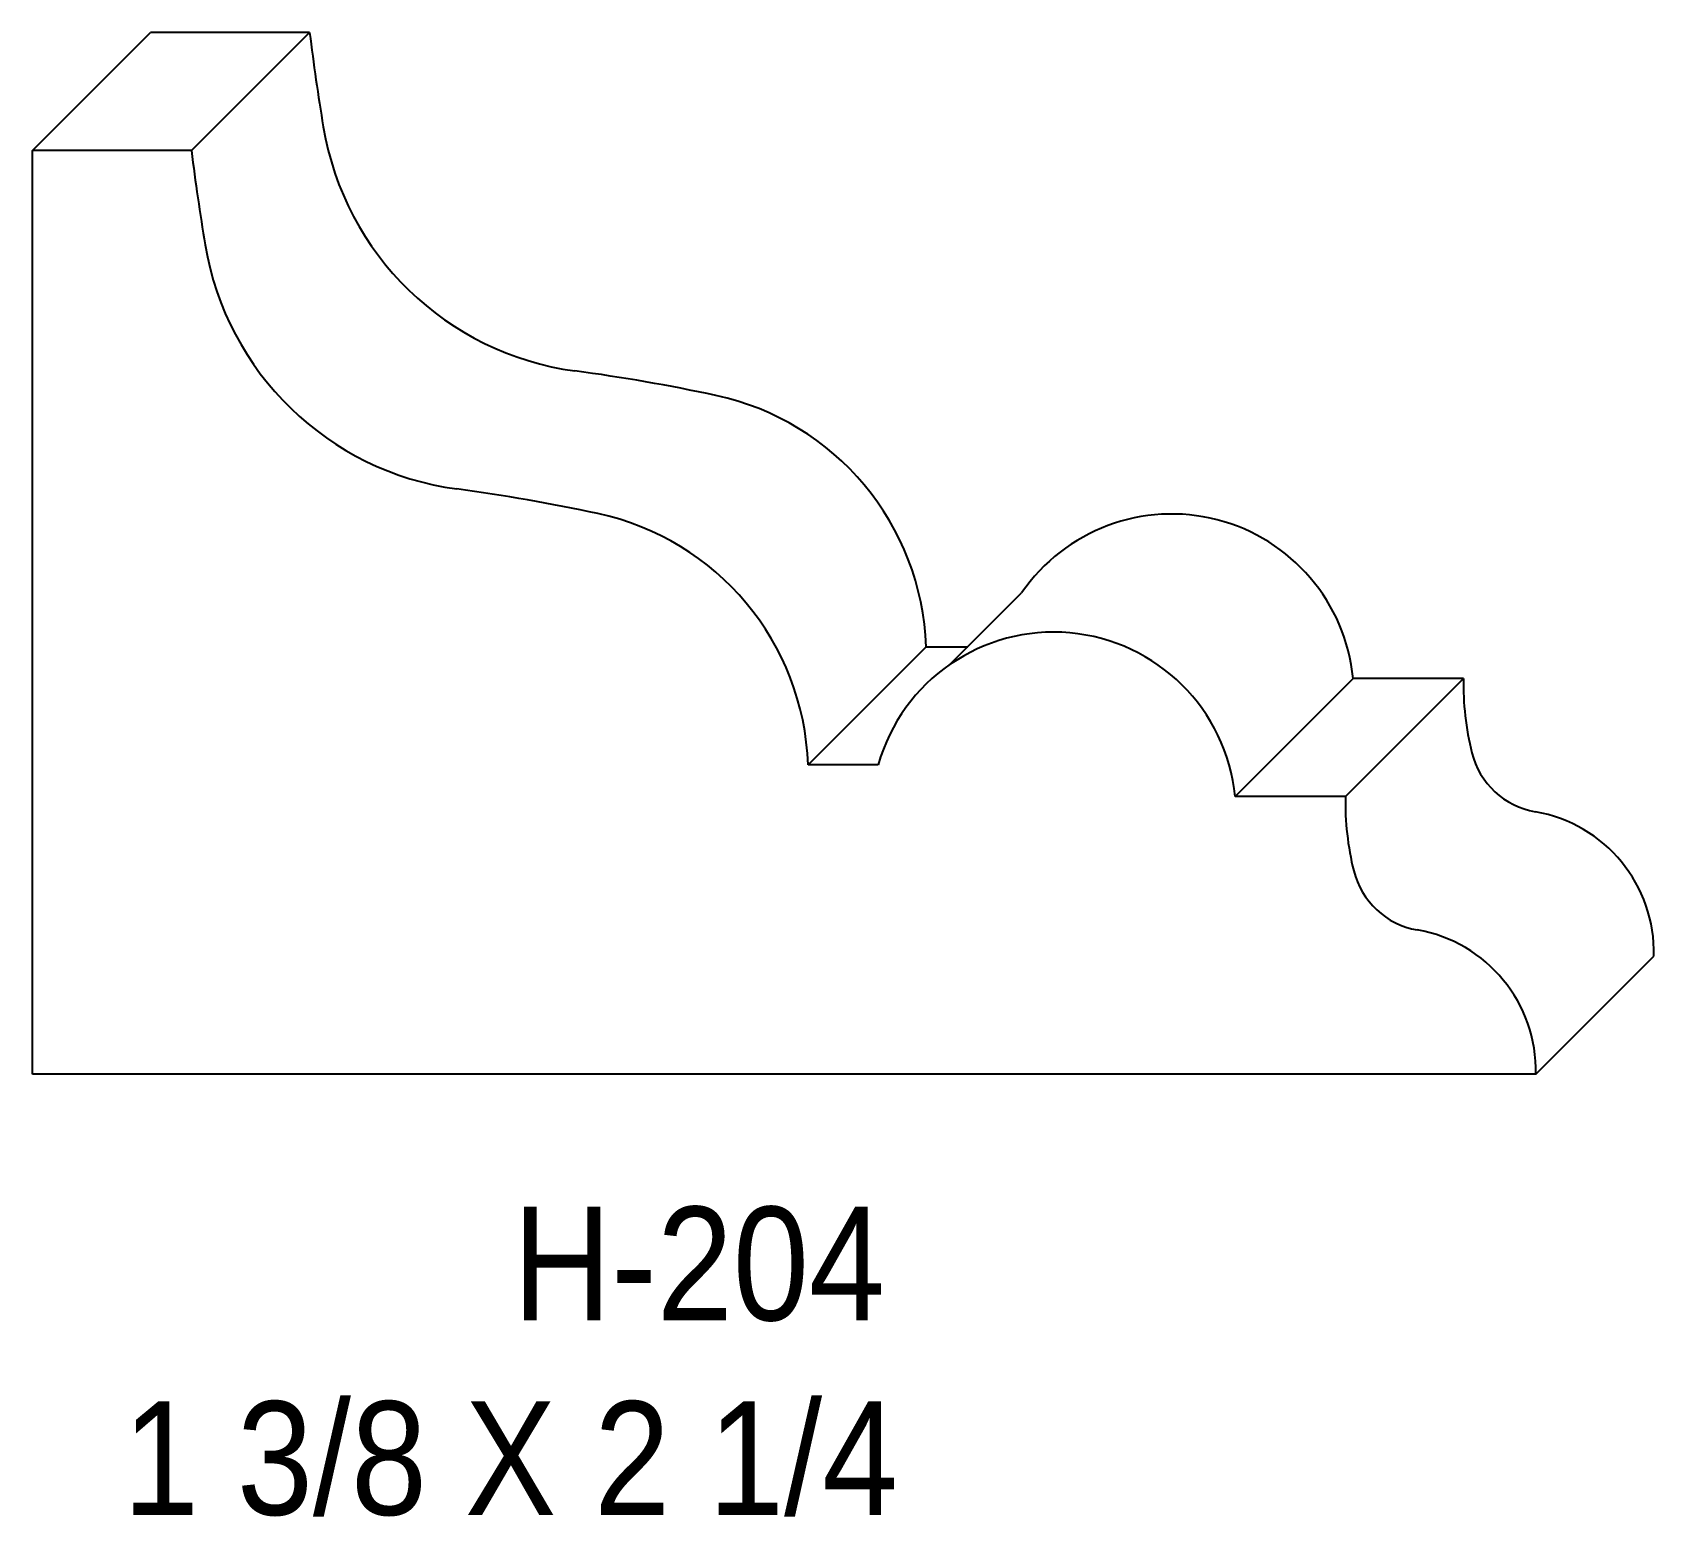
# Model space of a CAD drawing. Extents: x 82.1 to 84.53, y 154.36 to 156.58.
import ezdxf

# ---------------------------------------------------------------- set-up
doc = ezdxf.new("R2010")
doc.units = 0
doc.header["$LTSCALE"] = 5
doc.layers.add('PROFILE', color=7, linetype='CONTINUOUS')
doc.styles.add('TXT', font='TXT', dxfattribs={"height": 3.5})

msp = doc.modelspace()

# ---------------------------------------------------------------- linework, layer by layer
at = {"layer": 'PROFILE', "color": 1, "linetype": 'CONTINUOUS'}
for p, q in [((82.1006, 156.399), (82.2774, 156.5758)), ((82.5154, 156.5758), (82.2774, 156.5758)), ((82.3386, 156.399), (82.5154, 156.5758)), ((82.3386, 156.399), (82.1006, 156.399)), ((82.1006, 155.0171), (82.1006, 156.399)), ((83.4739, 155.6304), (83.5806, 155.7371)), ((83.2611, 155.48), (83.4378, 155.6567)), ((83.4378, 155.6567), (83.5003, 155.6567)), ((83.9, 155.4324), (84.0767, 155.6091)), ((84.0652, 155.4324), (84.2419, 155.6091)), ((84.2419, 155.6091), (84.0767, 155.6091)), ((83.3661, 155.48), (83.2611, 155.48)), ((84.0652, 155.4324), (83.9, 155.4324)), ((84.35, 155.0171), (84.5268, 155.1938)), ((84.35, 155.0171), (82.1006, 155.0171))]:
    msp.add_line(p, q, dxfattribs=at)
for centre, major_axis, start_param, end_param in [((85.8685, 156.9891), (0, 3.3785), -4.589737, -4.547531), ((82.9715, 156.5071), (0, 0.4417), -4.547531, -3.27621), ((85.6917, 156.8124), (3.3785, 0), -3.018941, -2.976734), ((82.7948, 156.3304), (0, 0.4417), -4.547531, -3.27621), ((82.5359, 153.2905), (0, 2.8043), -0.211039, -0.134617), ((83.0399, 155.6433), (0, 0.3981), -1.537116, -0.211039), ((82.3592, 153.1138), (2.8043, 0), 1.359758, 1.436179), ((83.8053, 155.5824), (0, 0.2728), -1.472762, 0.967873), ((82.8632, 155.4666), (0.3981, 0), 0.033681, 1.359758), ((83.6286, 155.4057), (0.2728, 0), 0.098034, 2.865615), ((84.664, 155.6002), (0.4222, 0), 3.120527, -2.897208), ((84.3698, 155.5269), (0, 0.119), -4.468004, -3.313776), ((84.4873, 155.4235), (0.4222, 0), 3.120527, -2.897208), ((84.3128, 155.1988), (0, 0.2141), -1.594032, -0.172184), ((84.1931, 155.3501), (0, 0.119), -4.468004, -3.313776), ((84.136, 155.022), (0.2141, 0), -0.023235, 1.398613)]:
    msp.add_ellipse(centre, major_axis=major_axis, ratio=1, start_param=start_param, end_param=end_param, dxfattribs=at)

# ---------------------------------------------------------------- texts
at = {"layer": 'PROFILE', "color": 1, "linetype": 'CONTINUOUS', "style": 'TXT', "width": 0.9}
for s, height, p in [('H-204', 0.16996, (82.8191, 154.6487)), ('1 3/8 X 2 1/4', 0.169956, (82.236, 154.3576))]:
    msp.add_text(s, height=height, dxfattribs=at).set_placement(p)

doc.saveas('drawing.dxf')
